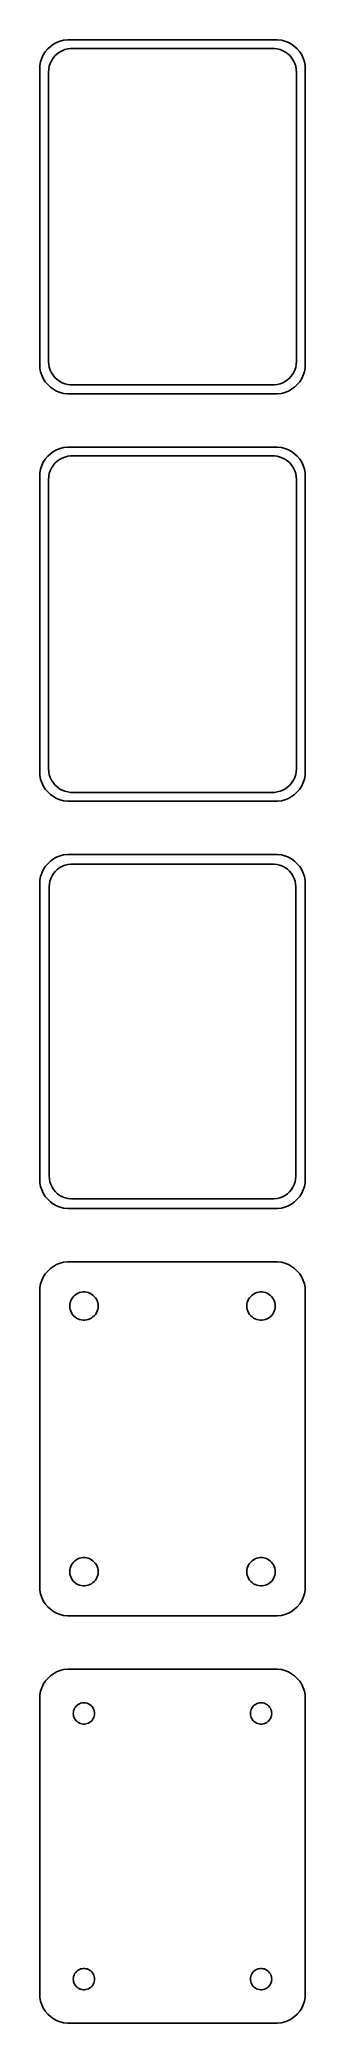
# Model space of a CAD drawing. Header units: metres. Extents: x -22 to 22, y 246 to 582.
import ezdxf

# ---------------------------------------------------------------- set-up
doc = ezdxf.new("R2010")
doc.units = ezdxf.units.M

msp = doc.modelspace()

# ---------------------------------------------------------------- linework, layer by layer
for p, q in [((-19.6289, 581.524), (-20.1791, 581.222)), ((-19.0451, 581.755), (-19.6289, 581.524)), ((-18.4369, 581.911), (-19.0451, 581.755)), ((-17.8139, 581.99), (-18.4369, 581.911)), ((17.8139, 581.99), (-17.8139, 581.99)), ((18.4369, 581.911), (17.8139, 581.99)), ((19.0451, 581.755), (18.4369, 581.911)), ((19.6289, 581.524), (19.0451, 581.755)), ((20.1791, 581.222), (19.6289, 581.524)), ((-22.3429, 578.243), (-22.4606, 577.627)), ((-22.1489, 578.841), (-22.3429, 578.243)), ((-21.8815, 579.409), (-22.1489, 578.841)), ((-21.5451, 579.939), (-21.8815, 579.409)), ((-21.1448, 580.423), (-21.5451, 579.939)), ((-20.6871, 580.853), (-21.1448, 580.423)), ((-20.8743, 577.495), (-20.7191, 577.972)), ((-20.7191, 577.972), (-20.5052, 578.427)), ((-20.1791, 581.222), (-20.6871, 580.853)), ((-20.5052, 578.427), (-20.2361, 578.851)), ((-20.2361, 578.851), (-19.9159, 579.238)), ((-19.9159, 579.238), (-19.5497, 579.582)), ((-19.5497, 579.582), (-19.1433, 579.877)), ((-19.1433, 579.877), (-18.7031, 580.119)), ((-18.7031, 580.119), (-18.2361, 580.304)), ((-18.2361, 580.304), (-17.7495, 580.429)), ((-17.7495, 580.429), (-17.2512, 580.492)), ((-17.2512, 580.492), (17.2512, 580.492)), ((17.2512, 580.492), (17.7495, 580.429)), ((17.7495, 580.429), (18.2361, 580.304)), ((18.2361, 580.304), (18.7031, 580.119)), ((18.7031, 580.119), (19.1433, 579.877)), ((19.1433, 579.877), (19.5497, 579.582)), ((19.5497, 579.582), (19.9159, 579.238)), ((19.9159, 579.238), (20.2361, 578.851)), ((20.6871, 580.853), (20.1791, 581.222)), ((20.2361, 578.851), (20.5052, 578.427)), ((20.5052, 578.427), (20.7191, 577.972)), ((21.1448, 580.423), (20.6871, 580.853)), ((20.7191, 577.972), (20.8743, 577.495)), ((21.5451, 579.939), (21.1448, 580.423)), ((21.8815, 579.409), (21.5451, 579.939)), ((22.1489, 578.841), (21.8815, 579.409)), ((22.3429, 578.243), (22.1489, 578.841)), ((22.4606, 577.627), (22.3429, 578.243)), ((-22.4606, 577.627), (-22.5, 577)), ((-22.5, 577), (-22.5, 527)), ((-21, 576.5), (-20.9684, 577.001)), ((-21, 527.5), (-21, 576.5)), ((-20.9684, 577.001), (-20.8743, 577.495)), ((20.8743, 577.495), (20.9684, 577.001)), ((20.9684, 577.001), (21, 576.5)), ((21, 576.5), (21, 527.5)), ((22.5, 577), (22.4606, 577.627)), ((22.5, 527), (22.5, 577)), ((-20.9684, 526.999), (-21, 527.5)), ((21, 527.5), (20.9684, 526.999)), ((-22.5, 527), (-22.4606, 526.373)), ((-22.4606, 526.373), (-22.3429, 525.757)), ((-22.3429, 525.757), (-22.1489, 525.159)), ((-22.1489, 525.159), (-21.8815, 524.591)), ((-21.8815, 524.591), (-21.5451, 524.061)), ((-20.8743, 526.505), (-20.9684, 526.999)), ((-20.7191, 526.028), (-20.8743, 526.505)), ((-20.5052, 525.573), (-20.7191, 526.028)), ((-20.2361, 525.149), (-20.5052, 525.573)), ((-19.9159, 524.762), (-20.2361, 525.149)), ((-19.5497, 524.418), (-19.9159, 524.762)), ((-19.1433, 524.123), (-19.5497, 524.418)), ((19.5497, 524.418), (19.1433, 524.123)), ((19.9159, 524.762), (19.5497, 524.418)), ((20.2361, 525.149), (19.9159, 524.762)), ((20.5052, 525.573), (20.2361, 525.149)), ((20.7191, 526.028), (20.5052, 525.573)), ((20.8743, 526.505), (20.7191, 526.028)), ((20.9684, 526.999), (20.8743, 526.505)), ((21.5451, 524.061), (21.8815, 524.591)), ((21.8815, 524.591), (22.1489, 525.159)), ((22.1489, 525.159), (22.3429, 525.757)), ((22.3429, 525.757), (22.4606, 526.373)), ((22.4606, 526.373), (22.5, 527)), ((-21.5451, 524.061), (-21.1448, 523.577)), ((-21.1448, 523.577), (-20.6871, 523.147)), ((-20.6871, 523.147), (-20.1791, 522.778)), ((-20.1791, 522.778), (-19.6289, 522.476)), ((-19.6289, 522.476), (-19.0451, 522.245)), ((-18.7031, 523.881), (-19.1433, 524.123)), ((-19.0451, 522.245), (-18.4369, 522.089)), ((-18.2361, 523.696), (-18.7031, 523.881)), ((-18.4369, 522.089), (-17.8139, 522.01)), ((-17.7495, 523.571), (-18.2361, 523.696)), ((-17.8139, 522.01), (17.8139, 522.01)), ((-17.2512, 523.508), (-17.7495, 523.571)), ((17.2512, 523.508), (-17.2512, 523.508)), ((17.7495, 523.571), (17.2512, 523.508)), ((18.2361, 523.696), (17.7495, 523.571)), ((17.8139, 522.01), (18.4369, 522.089)), ((18.7031, 523.881), (18.2361, 523.696)), ((18.4369, 522.089), (19.0451, 522.245)), ((19.1433, 524.123), (18.7031, 523.881)), ((19.0451, 522.245), (19.6289, 522.476)), ((19.6289, 522.476), (20.1791, 522.778)), ((20.1791, 522.778), (20.6871, 523.147)), ((20.6871, 523.147), (21.1448, 523.577)), ((21.1448, 523.577), (21.5451, 524.061)), ((-21.5451, 510.939), (-21.8815, 510.409)), ((-21.1448, 511.423), (-21.5451, 510.939)), ((-20.6871, 511.853), (-21.1448, 511.423)), ((-20.1791, 512.222), (-20.6871, 511.853)), ((-19.6289, 512.524), (-20.1791, 512.222)), ((-19.0451, 512.755), (-19.6289, 512.524)), ((-19.5497, 510.582), (-19.1433, 510.877)), ((-19.1433, 510.877), (-18.7031, 511.119)), ((-18.4369, 512.911), (-19.0451, 512.755)), ((-18.7031, 511.119), (-18.2361, 511.304)), ((-17.8139, 512.99), (-18.4369, 512.911)), ((-18.2361, 511.304), (-17.7495, 511.429)), ((17.8139, 512.99), (-17.8139, 512.99)), ((-17.7495, 511.429), (-17.2512, 511.492)), ((-17.2512, 511.492), (17.2512, 511.492)), ((17.2512, 511.492), (17.7495, 511.429)), ((17.7495, 511.429), (18.2361, 511.304)), ((18.4369, 512.911), (17.8139, 512.99)), ((18.2361, 511.304), (18.7031, 511.119)), ((19.0451, 512.755), (18.4369, 512.911)), ((18.7031, 511.119), (19.1433, 510.877)), ((19.6289, 512.524), (19.0451, 512.755)), ((19.1433, 510.877), (19.5497, 510.582)), ((20.1791, 512.222), (19.6289, 512.524)), ((20.6871, 511.853), (20.1791, 512.222)), ((21.1448, 511.423), (20.6871, 511.853)), ((21.5451, 510.939), (21.1448, 511.423)), ((21.8815, 510.409), (21.5451, 510.939)), ((-22.4606, 508.627), (-22.5, 508)), ((-22.5, 508), (-22.5, 458)), ((-22.3429, 509.243), (-22.4606, 508.627)), ((-22.1489, 509.841), (-22.3429, 509.243)), ((-21.8815, 510.409), (-22.1489, 509.841)), ((-21, 507.5), (-20.9684, 508.001)), ((-21, 458.5), (-21, 507.5)), ((-20.9684, 508.001), (-20.8743, 508.495)), ((-20.8743, 508.495), (-20.7191, 508.972)), ((-20.7191, 508.972), (-20.5052, 509.427)), ((-20.5052, 509.427), (-20.2361, 509.851)), ((-20.2361, 509.851), (-19.9159, 510.238)), ((-19.9159, 510.238), (-19.5497, 510.582)), ((19.5497, 510.582), (19.9159, 510.238)), ((19.9159, 510.238), (20.2361, 509.851)), ((20.2361, 509.851), (20.5052, 509.427)), ((20.5052, 509.427), (20.7191, 508.972)), ((20.7191, 508.972), (20.8743, 508.495)), ((20.8743, 508.495), (20.9684, 508.001)), ((20.9684, 508.001), (21, 507.5)), ((21, 507.5), (21, 458.5)), ((22.1489, 509.841), (21.8815, 510.409)), ((22.3429, 509.243), (22.1489, 509.841)), ((22.4606, 508.627), (22.3429, 509.243)), ((22.5, 508), (22.4606, 508.627)), ((22.5, 458), (22.5, 508)), ((-22.5, 458), (-22.4606, 457.373)), ((-22.4606, 457.373), (-22.3429, 456.757)), ((-20.9684, 457.999), (-21, 458.5)), ((-20.8743, 457.505), (-20.9684, 457.999)), ((-20.7191, 457.028), (-20.8743, 457.505)), ((-20.5052, 456.573), (-20.7191, 457.028)), ((20.7191, 457.028), (20.5052, 456.573)), ((20.8743, 457.505), (20.7191, 457.028)), ((20.9684, 457.999), (20.8743, 457.505)), ((21, 458.5), (20.9684, 457.999)), ((22.3429, 456.757), (22.4606, 457.373)), ((22.4606, 457.373), (22.5, 458)), ((-22.3429, 456.757), (-22.1489, 456.159)), ((-22.1489, 456.159), (-21.8815, 455.591)), ((-21.8815, 455.591), (-21.5451, 455.061)), ((-21.5451, 455.061), (-21.1448, 454.577)), ((-21.1448, 454.577), (-20.6871, 454.147)), ((-20.6871, 454.147), (-20.1791, 453.778)), ((-20.2361, 456.149), (-20.5052, 456.573)), ((-19.9159, 455.762), (-20.2361, 456.149)), ((-20.1791, 453.778), (-19.6289, 453.476)), ((-19.5497, 455.418), (-19.9159, 455.762)), ((-19.1433, 455.123), (-19.5497, 455.418)), ((-18.7031, 454.881), (-19.1433, 455.123)), ((-18.2361, 454.696), (-18.7031, 454.881)), ((-17.7495, 454.571), (-18.2361, 454.696)), ((-17.2512, 454.508), (-17.7495, 454.571)), ((17.2512, 454.508), (-17.2512, 454.508)), ((17.7495, 454.571), (17.2512, 454.508)), ((18.2361, 454.696), (17.7495, 454.571)), ((18.7031, 454.881), (18.2361, 454.696)), ((19.1433, 455.123), (18.7031, 454.881)), ((19.5497, 455.418), (19.1433, 455.123)), ((19.9159, 455.762), (19.5497, 455.418)), ((19.6289, 453.476), (20.1791, 453.778)), ((20.2361, 456.149), (19.9159, 455.762)), ((20.1791, 453.778), (20.6871, 454.147)), ((20.5052, 456.573), (20.2361, 456.149)), ((20.6871, 454.147), (21.1448, 454.577)), ((21.1448, 454.577), (21.5451, 455.061)), ((21.5451, 455.061), (21.8815, 455.591)), ((21.8815, 455.591), (22.1489, 456.159)), ((22.1489, 456.159), (22.3429, 456.757)), ((-19.6289, 453.476), (-19.0451, 453.245)), ((-19.0451, 453.245), (-18.4369, 453.089)), ((-18.4369, 453.089), (-17.8139, 453.01)), ((-17.8139, 453.01), (17.8139, 453.01)), ((17.8139, 453.01), (18.4369, 453.089)), ((18.4369, 453.089), (19.0451, 453.245)), ((19.0451, 453.245), (19.6289, 453.476)), ((-19.6289, 443.524), (-20.1791, 443.222)), ((-19.0451, 443.755), (-19.6289, 443.524)), ((-18.4369, 443.911), (-19.0451, 443.755)), ((-17.8139, 443.99), (-18.4369, 443.911)), ((17.8139, 443.99), (-17.8139, 443.99)), ((18.4369, 443.911), (17.8139, 443.99)), ((19.0451, 443.755), (18.4369, 443.911)), ((19.6289, 443.524), (19.0451, 443.755)), ((20.1791, 443.222), (19.6289, 443.524)), ((-22.3429, 440.243), (-22.4606, 439.627)), ((-22.1489, 440.841), (-22.3429, 440.243)), ((-21.8815, 441.409), (-22.1489, 440.841)), ((-21.5451, 441.939), (-21.8815, 441.409)), ((-21.1448, 442.423), (-21.5451, 441.939)), ((-20.6871, 442.853), (-21.1448, 442.423)), ((-20.1791, 443.222), (-20.6871, 442.853)), ((-20.6007, 439.926), (-20.3936, 440.366)), ((-20.3936, 440.366), (-20.133, 440.776)), ((-20.133, 440.776), (-19.823, 441.151)), ((-19.823, 441.151), (-19.4685, 441.484)), ((-19.4685, 441.484), (-19.0751, 441.77)), ((-19.0751, 441.77), (-18.6489, 442.004)), ((-18.6489, 442.004), (-18.1967, 442.183)), ((-18.1967, 442.183), (-17.7256, 442.304)), ((-17.7256, 442.304), (-17.2432, 442.365)), ((-17.2432, 442.365), (17.2432, 442.365)), ((17.2432, 442.365), (17.7256, 442.304)), ((17.7256, 442.304), (18.1967, 442.183)), ((18.1967, 442.183), (18.6489, 442.004)), ((18.6489, 442.004), (19.0751, 441.77)), ((19.0751, 441.77), (19.4685, 441.484)), ((19.4685, 441.484), (19.823, 441.151)), ((19.823, 441.151), (20.133, 440.776)), ((20.133, 440.776), (20.3936, 440.366)), ((20.6871, 442.853), (20.1791, 443.222)), ((20.3936, 440.366), (20.6007, 439.926)), ((21.1448, 442.423), (20.6871, 442.853)), ((21.5451, 441.939), (21.1448, 442.423)), ((21.8815, 441.409), (21.5451, 441.939)), ((22.1489, 440.841), (21.8815, 441.409)), ((22.3429, 440.243), (22.1489, 440.841)), ((22.4606, 439.627), (22.3429, 440.243)), ((-22.4606, 439.627), (-22.5, 439)), ((-22.5, 439), (-22.5, 389)), ((-20.8726, 438.5), (-20.8421, 438.985)), ((-20.8726, 389.5), (-20.8726, 438.5)), ((-20.8421, 438.985), (-20.751, 439.463)), ((-20.751, 439.463), (-20.6007, 439.926)), ((20.6007, 439.926), (20.751, 439.463)), ((20.751, 439.463), (20.8421, 438.985)), ((20.8421, 438.985), (20.8726, 438.5)), ((20.8726, 438.5), (20.8726, 389.5)), ((22.5, 439), (22.4606, 439.627)), ((22.5, 389), (22.5, 439)), ((-22.5, 389), (-22.4606, 388.373)), ((-22.4606, 388.373), (-22.3429, 387.757)), ((-22.3429, 387.757), (-22.1489, 387.159)), ((-22.1489, 387.159), (-21.8815, 386.591)), ((-21.8815, 386.591), (-21.5451, 386.061)), ((-20.8421, 389.015), (-20.8726, 389.5)), ((-20.751, 388.537), (-20.8421, 389.015)), ((-20.6007, 388.074), (-20.751, 388.537)), ((-20.3936, 387.634), (-20.6007, 388.074)), ((-20.133, 387.224), (-20.3936, 387.634)), ((-19.823, 386.849), (-20.133, 387.224)), ((-19.4685, 386.516), (-19.823, 386.849)), ((-19.0751, 386.23), (-19.4685, 386.516)), ((19.4685, 386.516), (19.0751, 386.23)), ((19.823, 386.849), (19.4685, 386.516)), ((20.133, 387.224), (19.823, 386.849)), ((20.3936, 387.634), (20.133, 387.224)), ((20.6007, 388.074), (20.3936, 387.634)), ((20.751, 388.537), (20.6007, 388.074)), ((20.8421, 389.015), (20.751, 388.537)), ((20.8726, 389.5), (20.8421, 389.015)), ((21.5451, 386.061), (21.8815, 386.591)), ((21.8815, 386.591), (22.1489, 387.159)), ((22.1489, 387.159), (22.3429, 387.757)), ((22.3429, 387.757), (22.4606, 388.373)), ((22.4606, 388.373), (22.5, 389)), ((-21.5451, 386.061), (-21.1448, 385.577)), ((-21.1448, 385.577), (-20.6871, 385.147)), ((-20.6871, 385.147), (-20.1791, 384.778)), ((-20.1791, 384.778), (-19.6289, 384.476)), ((-19.6289, 384.476), (-19.0451, 384.245)), ((-18.6489, 385.996), (-19.0751, 386.23)), ((-19.0451, 384.245), (-18.4369, 384.089)), ((-18.1967, 385.817), (-18.6489, 385.996)), ((-18.4369, 384.089), (-17.8139, 384.01)), ((-17.7256, 385.696), (-18.1967, 385.817)), ((-17.8139, 384.01), (17.8139, 384.01)), ((-17.2432, 385.635), (-17.7256, 385.696)), ((17.2432, 385.635), (-17.2432, 385.635)), ((17.7256, 385.696), (17.2432, 385.635)), ((18.1967, 385.817), (17.7256, 385.696)), ((17.8139, 384.01), (18.4369, 384.089)), ((18.6489, 385.996), (18.1967, 385.817)), ((18.4369, 384.089), (19.0451, 384.245)), ((19.0751, 386.23), (18.6489, 385.996)), ((19.0451, 384.245), (19.6289, 384.476)), ((19.6289, 384.476), (20.1791, 384.778)), ((20.1791, 384.778), (20.6871, 385.147)), ((20.6871, 385.147), (21.1448, 385.577)), ((21.1448, 385.577), (21.5451, 386.061)), ((-21.5451, 372.939), (-21.8815, 372.409)), ((-21.1448, 373.423), (-21.5451, 372.939)), ((-20.6871, 373.853), (-21.1448, 373.423)), ((-20.1791, 374.222), (-20.6871, 373.853)), ((-19.6289, 374.524), (-20.1791, 374.222)), ((-19.0451, 374.755), (-19.6289, 374.524)), ((-18.4369, 374.911), (-19.0451, 374.755)), ((-17.8139, 374.99), (-18.4369, 374.911)), ((17.8139, 374.99), (-17.8139, 374.99)), ((18.4369, 374.911), (17.8139, 374.99)), ((19.0451, 374.755), (18.4369, 374.911)), ((19.6289, 374.524), (19.0451, 374.755)), ((20.1791, 374.222), (19.6289, 374.524)), ((20.6871, 373.853), (20.1791, 374.222)), ((21.1448, 373.423), (20.6871, 373.853)), ((21.5451, 372.939), (21.1448, 373.423)), ((21.8815, 372.409), (21.5451, 372.939)), ((-22.4606, 370.627), (-22.5, 370)), ((-22.5, 370), (-22.5, 320)), ((-22.3429, 371.243), (-22.4606, 370.627)), ((-22.1489, 371.841), (-22.3429, 371.243)), ((-21.8815, 372.409), (-22.1489, 371.841)), ((-16.286, 369.526), (-16.0219, 369.672)), ((-16.0219, 369.672), (-15.7416, 369.783)), ((-15.7416, 369.783), (-15.4497, 369.857)), ((-15.4497, 369.857), (-15.1507, 369.895)), ((-15.1507, 369.895), (-14.8493, 369.895)), ((-14.8493, 369.895), (-14.5503, 369.857)), ((-14.5503, 369.857), (-14.2583, 369.783)), ((-14.2583, 369.783), (-13.9781, 369.672)), ((-13.9781, 369.672), (-13.714, 369.526)), ((13.714, 369.526), (13.9781, 369.672)), ((13.9781, 369.672), (14.2583, 369.783)), ((14.2583, 369.783), (14.5503, 369.857)), ((14.5503, 369.857), (14.8493, 369.895)), ((14.8493, 369.895), (15.1507, 369.895)), ((15.1507, 369.895), (15.4497, 369.857)), ((15.4497, 369.857), (15.7416, 369.783)), ((15.7416, 369.783), (16.0219, 369.672)), ((16.0219, 369.672), (16.286, 369.526)), ((22.1489, 371.841), (21.8815, 372.409)), ((22.3429, 371.243), (22.1489, 371.841)), ((22.4606, 370.627), (22.3429, 371.243)), ((22.5, 370), (22.4606, 370.627)), ((22.5, 320), (22.5, 370)), ((-17.4, 367.5), (-17.3811, 367.801)), ((-17.3811, 367.199), (-17.4, 367.5)), ((-17.3811, 367.801), (-17.3246, 368.097)), ((-17.3246, 366.903), (-17.3811, 367.199)), ((-17.3246, 368.097), (-17.2315, 368.383)), ((-17.2315, 366.617), (-17.3246, 366.903)), ((-17.2315, 368.383), (-17.1031, 368.656)), ((-17.1031, 366.344), (-17.2315, 366.617)), ((-17.1031, 368.656), (-16.9416, 368.911)), ((-16.9416, 366.089), (-17.1031, 366.344)), ((-16.9416, 368.911), (-16.7495, 369.143)), ((-16.7495, 369.143), (-16.5298, 369.349)), ((-16.5298, 369.349), (-16.286, 369.526)), ((-13.714, 369.526), (-13.4702, 369.349)), ((-13.4702, 369.349), (-13.2505, 369.143)), ((-13.2505, 369.143), (-13.0583, 368.911)), ((-13.0583, 368.911), (-12.8969, 368.656)), ((-12.8969, 366.344), (-13.0583, 366.089)), ((-12.8969, 368.656), (-12.7685, 368.383)), ((-12.7685, 366.617), (-12.8969, 366.344)), ((-12.7685, 368.383), (-12.6754, 368.097)), ((-12.6754, 366.903), (-12.7685, 366.617)), ((-12.6754, 368.097), (-12.6189, 367.801)), ((-12.6189, 367.199), (-12.6754, 366.903)), ((-12.6189, 367.801), (-12.6, 367.5)), ((-12.6, 367.5), (-12.6189, 367.199)), ((12.6, 367.5), (12.6189, 367.801)), ((12.6189, 367.199), (12.6, 367.5)), ((12.6189, 367.801), (12.6754, 368.097)), ((12.6754, 366.903), (12.6189, 367.199)), ((12.6754, 368.097), (12.7685, 368.383)), ((12.7685, 366.617), (12.6754, 366.903)), ((12.7685, 368.383), (12.8969, 368.656)), ((12.8969, 366.344), (12.7685, 366.617)), ((12.8969, 368.656), (13.0583, 368.911)), ((13.0583, 366.089), (12.8969, 366.344)), ((13.0583, 368.911), (13.2505, 369.143)), ((13.2505, 369.143), (13.4702, 369.349)), ((13.4702, 369.349), (13.714, 369.526)), ((16.286, 369.526), (16.5298, 369.349)), ((16.5298, 369.349), (16.7495, 369.143)), ((16.7495, 369.143), (16.9416, 368.911)), ((16.9416, 368.911), (17.1031, 368.656)), ((17.1031, 366.344), (16.9416, 366.089)), ((17.1031, 368.656), (17.2315, 368.383)), ((17.2315, 366.617), (17.1031, 366.344)), ((17.2315, 368.383), (17.3246, 368.097)), ((17.3246, 366.903), (17.2315, 366.617)), ((17.3246, 368.097), (17.3811, 367.801)), ((17.3811, 367.199), (17.3246, 366.903)), ((17.3811, 367.801), (17.4, 367.5)), ((17.4, 367.5), (17.3811, 367.199)), ((-16.7495, 365.857), (-16.9416, 366.089)), ((-16.5298, 365.651), (-16.7495, 365.857)), ((-16.286, 365.474), (-16.5298, 365.651)), ((-16.0219, 365.328), (-16.286, 365.474)), ((-15.7416, 365.217), (-16.0219, 365.328)), ((-15.4497, 365.143), (-15.7416, 365.217)), ((-15.1507, 365.105), (-15.4497, 365.143)), ((-14.8493, 365.105), (-15.1507, 365.105)), ((-14.5503, 365.143), (-14.8493, 365.105)), ((-14.2583, 365.217), (-14.5503, 365.143)), ((-13.9781, 365.328), (-14.2583, 365.217)), ((-13.714, 365.474), (-13.9781, 365.328)), ((-13.4702, 365.651), (-13.714, 365.474)), ((-13.2505, 365.857), (-13.4702, 365.651)), ((-13.0583, 366.089), (-13.2505, 365.857)), ((13.2505, 365.857), (13.0583, 366.089)), ((13.4702, 365.651), (13.2505, 365.857)), ((13.714, 365.474), (13.4702, 365.651)), ((13.9781, 365.328), (13.714, 365.474)), ((14.2583, 365.217), (13.9781, 365.328)), ((14.5503, 365.143), (14.2583, 365.217)), ((14.8493, 365.105), (14.5503, 365.143)), ((15.1507, 365.105), (14.8493, 365.105)), ((15.4497, 365.143), (15.1507, 365.105)), ((15.7416, 365.217), (15.4497, 365.143)), ((16.0219, 365.328), (15.7416, 365.217)), ((16.286, 365.474), (16.0219, 365.328)), ((16.5298, 365.651), (16.286, 365.474)), ((16.7495, 365.857), (16.5298, 365.651)), ((16.9416, 366.089), (16.7495, 365.857)), ((-17.4, 322.5), (-17.3811, 322.801)), ((-17.3811, 322.801), (-17.3246, 323.097)), ((-17.3246, 323.097), (-17.2315, 323.383)), ((-17.2315, 323.383), (-17.1031, 323.656)), ((-17.1031, 323.656), (-16.9416, 323.911)), ((-16.9416, 323.911), (-16.7495, 324.143)), ((-16.7495, 324.143), (-16.5298, 324.349)), ((-16.5298, 324.349), (-16.286, 324.526)), ((-16.286, 324.526), (-16.0219, 324.672)), ((-16.0219, 324.672), (-15.7416, 324.783)), ((-15.7416, 324.783), (-15.4497, 324.857)), ((-15.4497, 324.857), (-15.1507, 324.895)), ((-15.1507, 324.895), (-14.8493, 324.895)), ((-14.8493, 324.895), (-14.5503, 324.857)), ((-14.5503, 324.857), (-14.2583, 324.783)), ((-14.2583, 324.783), (-13.9781, 324.672)), ((-13.9781, 324.672), (-13.714, 324.526)), ((-13.714, 324.526), (-13.4702, 324.349)), ((-13.4702, 324.349), (-13.2505, 324.143)), ((-13.2505, 324.143), (-13.0583, 323.911)), ((-13.0583, 323.911), (-12.8969, 323.656)), ((-12.8969, 323.656), (-12.7685, 323.383)), ((-12.7685, 323.383), (-12.6754, 323.097)), ((-12.6754, 323.097), (-12.6189, 322.801)), ((-12.6189, 322.801), (-12.6, 322.5)), ((12.6, 322.5), (12.6189, 322.801)), ((12.6189, 322.801), (12.6754, 323.097)), ((12.6754, 323.097), (12.7685, 323.383)), ((12.7685, 323.383), (12.8969, 323.656)), ((12.8969, 323.656), (13.0583, 323.911)), ((13.0583, 323.911), (13.2505, 324.143)), ((13.2505, 324.143), (13.4702, 324.349)), ((13.4702, 324.349), (13.714, 324.526)), ((13.714, 324.526), (13.9781, 324.672)), ((13.9781, 324.672), (14.2583, 324.783)), ((14.2583, 324.783), (14.5503, 324.857)), ((14.5503, 324.857), (14.8493, 324.895)), ((14.8493, 324.895), (15.1507, 324.895)), ((15.1507, 324.895), (15.4497, 324.857)), ((15.4497, 324.857), (15.7416, 324.783)), ((15.7416, 324.783), (16.0219, 324.672)), ((16.0219, 324.672), (16.286, 324.526)), ((16.286, 324.526), (16.5298, 324.349)), ((16.5298, 324.349), (16.7495, 324.143)), ((16.7495, 324.143), (16.9416, 323.911)), ((16.9416, 323.911), (17.1031, 323.656)), ((17.1031, 323.656), (17.2315, 323.383)), ((17.2315, 323.383), (17.3246, 323.097)), ((17.3246, 323.097), (17.3811, 322.801)), ((17.3811, 322.801), (17.4, 322.5)), ((-22.5, 320), (-22.4606, 319.373)), ((-22.4606, 319.373), (-22.3429, 318.757)), ((-17.3811, 322.199), (-17.4, 322.5)), ((-17.3246, 321.903), (-17.3811, 322.199)), ((-17.2315, 321.617), (-17.3246, 321.903)), ((-17.1031, 321.344), (-17.2315, 321.617)), ((-16.9416, 321.089), (-17.1031, 321.344)), ((-16.7495, 320.857), (-16.9416, 321.089)), ((-16.5298, 320.651), (-16.7495, 320.857)), ((-16.286, 320.474), (-16.5298, 320.651)), ((-16.0219, 320.328), (-16.286, 320.474)), ((-15.7416, 320.217), (-16.0219, 320.328)), ((-15.4497, 320.143), (-15.7416, 320.217)), ((-15.1507, 320.105), (-15.4497, 320.143)), ((-14.8493, 320.105), (-15.1507, 320.105)), ((-14.5503, 320.143), (-14.8493, 320.105)), ((-14.2583, 320.217), (-14.5503, 320.143)), ((-13.9781, 320.328), (-14.2583, 320.217)), ((-13.714, 320.474), (-13.9781, 320.328)), ((-13.4702, 320.651), (-13.714, 320.474)), ((-13.2505, 320.857), (-13.4702, 320.651)), ((-13.0583, 321.089), (-13.2505, 320.857)), ((-12.8969, 321.344), (-13.0583, 321.089)), ((-12.7685, 321.617), (-12.8969, 321.344)), ((-12.6754, 321.903), (-12.7685, 321.617)), ((-12.6189, 322.199), (-12.6754, 321.903)), ((-12.6, 322.5), (-12.6189, 322.199)), ((12.6189, 322.199), (12.6, 322.5)), ((12.6754, 321.903), (12.6189, 322.199)), ((12.7685, 321.617), (12.6754, 321.903)), ((12.8969, 321.344), (12.7685, 321.617)), ((13.0583, 321.089), (12.8969, 321.344)), ((13.2505, 320.857), (13.0583, 321.089)), ((13.4702, 320.651), (13.2505, 320.857)), ((13.714, 320.474), (13.4702, 320.651)), ((13.9781, 320.328), (13.714, 320.474)), ((14.2583, 320.217), (13.9781, 320.328)), ((14.5503, 320.143), (14.2583, 320.217)), ((14.8493, 320.105), (14.5503, 320.143)), ((15.1507, 320.105), (14.8493, 320.105)), ((15.4497, 320.143), (15.1507, 320.105)), ((15.7416, 320.217), (15.4497, 320.143)), ((16.0219, 320.328), (15.7416, 320.217)), ((16.286, 320.474), (16.0219, 320.328)), ((16.5298, 320.651), (16.286, 320.474)), ((16.7495, 320.857), (16.5298, 320.651)), ((16.9416, 321.089), (16.7495, 320.857)), ((17.1031, 321.344), (16.9416, 321.089)), ((17.2315, 321.617), (17.1031, 321.344)), ((17.3246, 321.903), (17.2315, 321.617)), ((17.3811, 322.199), (17.3246, 321.903)), ((17.4, 322.5), (17.3811, 322.199)), ((22.3429, 318.757), (22.4606, 319.373)), ((22.4606, 319.373), (22.5, 320)), ((-22.3429, 318.757), (-22.1489, 318.159)), ((-22.1489, 318.159), (-21.8815, 317.591)), ((-21.8815, 317.591), (-21.5451, 317.061)), ((-21.5451, 317.061), (-21.1448, 316.577)), ((-21.1448, 316.577), (-20.6871, 316.147)), ((-20.6871, 316.147), (-20.1791, 315.778)), ((20.1791, 315.778), (20.6871, 316.147)), ((20.6871, 316.147), (21.1448, 316.577)), ((21.1448, 316.577), (21.5451, 317.061)), ((21.5451, 317.061), (21.8815, 317.591)), ((21.8815, 317.591), (22.1489, 318.159)), ((22.1489, 318.159), (22.3429, 318.757)), ((-20.1791, 315.778), (-19.6289, 315.476)), ((-19.6289, 315.476), (-19.0451, 315.245)), ((-19.0451, 315.245), (-18.4369, 315.089)), ((-18.4369, 315.089), (-17.8139, 315.01)), ((-17.8139, 315.01), (17.8139, 315.01)), ((17.8139, 315.01), (18.4369, 315.089)), ((18.4369, 315.089), (19.0451, 315.245)), ((19.0451, 315.245), (19.6289, 315.476)), ((19.6289, 315.476), (20.1791, 315.778)), ((-19.0451, 305.755), (-19.6289, 305.524)), ((-18.4369, 305.911), (-19.0451, 305.755)), ((-17.8139, 305.99), (-18.4369, 305.911)), ((17.8139, 305.99), (-17.8139, 305.99)), ((18.4369, 305.911), (17.8139, 305.99)), ((19.0451, 305.755), (18.4369, 305.911)), ((19.6289, 305.524), (19.0451, 305.755)), ((-22.1489, 302.841), (-22.3429, 302.243)), ((-21.8815, 303.409), (-22.1489, 302.841)), ((-21.5451, 303.939), (-21.8815, 303.409)), ((-21.1448, 304.423), (-21.5451, 303.939)), ((-20.6871, 304.853), (-21.1448, 304.423)), ((-20.1791, 305.222), (-20.6871, 304.853)), ((-19.6289, 305.524), (-20.1791, 305.222)), ((20.1791, 305.222), (19.6289, 305.524)), ((20.6871, 304.853), (20.1791, 305.222)), ((21.1448, 304.423), (20.6871, 304.853)), ((21.5451, 303.939), (21.1448, 304.423)), ((21.8815, 303.409), (21.5451, 303.939)), ((22.1489, 302.841), (21.8815, 303.409)), ((22.3429, 302.243), (22.1489, 302.841)), ((-22.4606, 301.627), (-22.5, 301)), ((-22.5, 301), (-22.5, 251)), ((-22.3429, 302.243), (-22.4606, 301.627)), ((-16.7434, 298.948), (-16.6736, 299.163)), ((-16.6736, 299.163), (-16.5773, 299.367)), ((-16.5773, 299.367), (-16.4562, 299.558)), ((-16.4562, 299.558), (-16.3121, 299.732)), ((-16.3121, 299.732), (-16.1474, 299.887)), ((-16.1474, 299.887), (-15.9645, 300.02)), ((-15.9645, 300.02), (-15.7664, 300.129)), ((-15.7664, 300.129), (-15.5562, 300.212)), ((-15.5562, 300.212), (-15.3373, 300.268)), ((-15.3373, 300.268), (-15.113, 300.296)), ((-15.113, 300.296), (-14.887, 300.296)), ((-14.887, 300.296), (-14.6627, 300.268)), ((-14.6627, 300.268), (-14.4438, 300.212)), ((-14.4438, 300.212), (-14.2336, 300.129)), ((-14.2336, 300.129), (-14.0355, 300.02)), ((-14.0355, 300.02), (-13.8526, 299.887)), ((-13.8526, 299.887), (-13.6879, 299.732)), ((-13.6879, 299.732), (-13.5438, 299.558)), ((-13.5438, 299.558), (-13.4226, 299.367)), ((-13.4226, 299.367), (-13.3264, 299.163)), ((-13.3264, 299.163), (-13.2565, 298.948)), ((13.2565, 298.948), (13.3264, 299.163)), ((13.3264, 299.163), (13.4226, 299.367)), ((13.4226, 299.367), (13.5438, 299.558)), ((13.5438, 299.558), (13.6879, 299.732)), ((13.6879, 299.732), (13.8526, 299.887)), ((13.8526, 299.887), (14.0355, 300.02)), ((14.0355, 300.02), (14.2336, 300.129)), ((14.2336, 300.129), (14.4438, 300.212)), ((14.4438, 300.212), (14.6627, 300.268)), ((14.6627, 300.268), (14.887, 300.296)), ((14.887, 300.296), (15.113, 300.296)), ((15.113, 300.296), (15.3373, 300.268)), ((15.3373, 300.268), (15.5562, 300.212)), ((15.5562, 300.212), (15.7664, 300.129)), ((15.7664, 300.129), (15.9645, 300.02)), ((15.9645, 300.02), (16.1474, 299.887)), ((16.1474, 299.887), (16.3121, 299.732)), ((16.3121, 299.732), (16.4562, 299.558)), ((16.4562, 299.558), (16.5773, 299.367)), ((16.5773, 299.367), (16.6736, 299.163)), ((16.6736, 299.163), (16.7434, 298.948)), ((22.4606, 301.627), (22.3429, 302.243)), ((22.5, 301), (22.4606, 301.627)), ((22.5, 251), (22.5, 301)), ((-16.8, 298.5), (-16.7858, 298.726)), ((-16.7858, 298.274), (-16.8, 298.5)), ((-16.7858, 298.726), (-16.7434, 298.948)), ((-16.7434, 298.052), (-16.7858, 298.274)), ((-16.6736, 297.837), (-16.7434, 298.052)), ((-16.5773, 297.633), (-16.6736, 297.837)), ((-16.4562, 297.442), (-16.5773, 297.633)), ((-16.3121, 297.268), (-16.4562, 297.442)), ((-16.1474, 297.113), (-16.3121, 297.268)), ((-15.9645, 296.98), (-16.1474, 297.113)), ((-15.7664, 296.871), (-15.9645, 296.98)), ((-15.5562, 296.788), (-15.7664, 296.871)), ((-15.3373, 296.732), (-15.5562, 296.788)), ((-15.113, 296.704), (-15.3373, 296.732)), ((-14.887, 296.704), (-15.113, 296.704)), ((-14.6627, 296.732), (-14.887, 296.704)), ((-14.4438, 296.788), (-14.6627, 296.732)), ((-14.2336, 296.871), (-14.4438, 296.788)), ((-14.0355, 296.98), (-14.2336, 296.871)), ((-13.8526, 297.113), (-14.0355, 296.98)), ((-13.6879, 297.268), (-13.8526, 297.113)), ((-13.5438, 297.442), (-13.6879, 297.268)), ((-13.4226, 297.633), (-13.5438, 297.442)), ((-13.3264, 297.837), (-13.4226, 297.633)), ((-13.2565, 298.052), (-13.3264, 297.837)), ((-13.2565, 298.948), (-13.2142, 298.726)), ((-13.2142, 298.274), (-13.2565, 298.052)), ((-13.2142, 298.726), (-13.2, 298.5)), ((-13.2, 298.5), (-13.2142, 298.274)), ((13.2, 298.5), (13.2142, 298.726)), ((13.2142, 298.274), (13.2, 298.5)), ((13.2142, 298.726), (13.2565, 298.948)), ((13.2565, 298.052), (13.2142, 298.274)), ((13.3264, 297.837), (13.2565, 298.052)), ((13.4226, 297.633), (13.3264, 297.837)), ((13.5438, 297.442), (13.4226, 297.633)), ((13.6879, 297.268), (13.5438, 297.442)), ((13.8526, 297.113), (13.6879, 297.268)), ((14.0355, 296.98), (13.8526, 297.113)), ((14.2336, 296.871), (14.0355, 296.98)), ((14.4438, 296.788), (14.2336, 296.871)), ((14.6627, 296.732), (14.4438, 296.788)), ((14.887, 296.704), (14.6627, 296.732)), ((15.113, 296.704), (14.887, 296.704)), ((15.3373, 296.732), (15.113, 296.704)), ((15.5562, 296.788), (15.3373, 296.732)), ((15.7664, 296.871), (15.5562, 296.788)), ((15.9645, 296.98), (15.7664, 296.871)), ((16.1474, 297.113), (15.9645, 296.98)), ((16.3121, 297.268), (16.1474, 297.113)), ((16.4562, 297.442), (16.3121, 297.268)), ((16.5773, 297.633), (16.4562, 297.442)), ((16.6736, 297.837), (16.5773, 297.633)), ((16.7434, 298.052), (16.6736, 297.837)), ((16.7434, 298.948), (16.7858, 298.726)), ((16.7858, 298.274), (16.7434, 298.052)), ((16.7858, 298.726), (16.8, 298.5)), ((16.8, 298.5), (16.7858, 298.274)), ((-16.8, 253.5), (-16.7858, 253.726)), ((-16.7858, 253.274), (-16.8, 253.5)), ((-16.7858, 253.726), (-16.7434, 253.948)), ((-16.7434, 253.052), (-16.7858, 253.274)), ((-16.7434, 253.948), (-16.6736, 254.163)), ((-16.6736, 252.837), (-16.7434, 253.052)), ((-16.6736, 254.163), (-16.5773, 254.367)), ((-16.5773, 252.633), (-16.6736, 252.837)), ((-16.5773, 254.367), (-16.4562, 254.558)), ((-16.4562, 252.442), (-16.5773, 252.633)), ((-16.4562, 254.558), (-16.3121, 254.732)), ((-16.3121, 252.268), (-16.4562, 252.442)), ((-16.3121, 254.732), (-16.1474, 254.887)), ((-16.1474, 252.113), (-16.3121, 252.268)), ((-16.1474, 254.887), (-15.9645, 255.02)), ((-15.9645, 251.98), (-16.1474, 252.113)), ((-15.9645, 255.02), (-15.7664, 255.129)), ((-15.7664, 255.129), (-15.5562, 255.212)), ((-15.5562, 255.212), (-15.3373, 255.268)), ((-15.3373, 255.268), (-15.113, 255.296)), ((-15.113, 255.296), (-14.887, 255.296)), ((-14.887, 255.296), (-14.6627, 255.268)), ((-14.6627, 255.268), (-14.4438, 255.212)), ((-14.4438, 255.212), (-14.2336, 255.129)), ((-14.2336, 255.129), (-14.0355, 255.02)), ((-14.0355, 255.02), (-13.8526, 254.887)), ((-13.8526, 252.113), (-14.0355, 251.98)), ((-13.8526, 254.887), (-13.6879, 254.732)), ((-13.6879, 252.268), (-13.8526, 252.113)), ((-13.6879, 254.732), (-13.5438, 254.558)), ((-13.5438, 252.442), (-13.6879, 252.268)), ((-13.5438, 254.558), (-13.4226, 254.367)), ((-13.4226, 252.633), (-13.5438, 252.442)), ((-13.4226, 254.367), (-13.3264, 254.163)), ((-13.3264, 252.837), (-13.4226, 252.633)), ((-13.3264, 254.163), (-13.2565, 253.948)), ((-13.2565, 253.052), (-13.3264, 252.837)), ((-13.2565, 253.948), (-13.2142, 253.726)), ((-13.2142, 253.274), (-13.2565, 253.052)), ((-13.2142, 253.726), (-13.2, 253.5)), ((-13.2, 253.5), (-13.2142, 253.274)), ((13.2, 253.5), (13.2142, 253.726)), ((13.2142, 253.274), (13.2, 253.5)), ((13.2142, 253.726), (13.2565, 253.948)), ((13.2565, 253.052), (13.2142, 253.274)), ((13.2565, 253.948), (13.3264, 254.163)), ((13.3264, 252.837), (13.2565, 253.052)), ((13.3264, 254.163), (13.4226, 254.367)), ((13.4226, 252.633), (13.3264, 252.837)), ((13.4226, 254.367), (13.5438, 254.558)), ((13.5438, 252.442), (13.4226, 252.633)), ((13.5438, 254.558), (13.6879, 254.732)), ((13.6879, 252.268), (13.5438, 252.442)), ((13.6879, 254.732), (13.8526, 254.887)), ((13.8526, 252.113), (13.6879, 252.268)), ((13.8526, 254.887), (14.0355, 255.02)), ((14.0355, 251.98), (13.8526, 252.113)), ((14.0355, 255.02), (14.2336, 255.129)), ((14.2336, 255.129), (14.4438, 255.212)), ((14.4438, 255.212), (14.6627, 255.268)), ((14.6627, 255.268), (14.887, 255.296)), ((14.887, 255.296), (15.113, 255.296)), ((15.113, 255.296), (15.3373, 255.268)), ((15.3373, 255.268), (15.5562, 255.212)), ((15.5562, 255.212), (15.7664, 255.129)), ((15.7664, 255.129), (15.9645, 255.02)), ((15.9645, 255.02), (16.1474, 254.887)), ((16.1474, 252.113), (15.9645, 251.98)), ((16.1474, 254.887), (16.3121, 254.732)), ((16.3121, 252.268), (16.1474, 252.113)), ((16.3121, 254.732), (16.4562, 254.558)), ((16.4562, 252.442), (16.3121, 252.268)), ((16.4562, 254.558), (16.5773, 254.367)), ((16.5773, 252.633), (16.4562, 252.442)), ((16.5773, 254.367), (16.6736, 254.163)), ((16.6736, 252.837), (16.5773, 252.633)), ((16.6736, 254.163), (16.7434, 253.948)), ((16.7434, 253.052), (16.6736, 252.837)), ((16.7434, 253.948), (16.7858, 253.726)), ((16.7858, 253.274), (16.7434, 253.052)), ((16.7858, 253.726), (16.8, 253.5)), ((16.8, 253.5), (16.7858, 253.274)), ((-22.5, 251), (-22.4606, 250.373)), ((-22.4606, 250.373), (-22.3429, 249.757)), ((-22.3429, 249.757), (-22.1489, 249.159)), ((-22.1489, 249.159), (-21.8815, 248.591)), ((-15.7664, 251.871), (-15.9645, 251.98)), ((-15.5562, 251.788), (-15.7664, 251.871)), ((-15.3373, 251.732), (-15.5562, 251.788)), ((-15.113, 251.704), (-15.3373, 251.732)), ((-14.887, 251.704), (-15.113, 251.704)), ((-14.6627, 251.732), (-14.887, 251.704)), ((-14.4438, 251.788), (-14.6627, 251.732)), ((-14.2336, 251.871), (-14.4438, 251.788)), ((-14.0355, 251.98), (-14.2336, 251.871)), ((14.2336, 251.871), (14.0355, 251.98)), ((14.4438, 251.788), (14.2336, 251.871)), ((14.6627, 251.732), (14.4438, 251.788)), ((14.887, 251.704), (14.6627, 251.732)), ((15.113, 251.704), (14.887, 251.704)), ((15.3373, 251.732), (15.113, 251.704)), ((15.5562, 251.788), (15.3373, 251.732)), ((15.7664, 251.871), (15.5562, 251.788)), ((15.9645, 251.98), (15.7664, 251.871)), ((21.8815, 248.591), (22.1489, 249.159)), ((22.1489, 249.159), (22.3429, 249.757)), ((22.3429, 249.757), (22.4606, 250.373)), ((22.4606, 250.373), (22.5, 251)), ((-21.8815, 248.591), (-21.5451, 248.061)), ((-21.5451, 248.061), (-21.1448, 247.577)), ((-21.1448, 247.577), (-20.6871, 247.147)), ((-20.6871, 247.147), (-20.1791, 246.778)), ((-20.1791, 246.778), (-19.6289, 246.476)), ((-19.6289, 246.476), (-19.0451, 246.245)), ((-19.0451, 246.245), (-18.4369, 246.089)), ((-18.4369, 246.089), (-17.8139, 246.01)), ((-17.8139, 246.01), (17.8139, 246.01)), ((17.8139, 246.01), (18.4369, 246.089)), ((18.4369, 246.089), (19.0451, 246.245)), ((19.0451, 246.245), (19.6289, 246.476)), ((19.6289, 246.476), (20.1791, 246.778)), ((20.1791, 246.778), (20.6871, 247.147)), ((20.6871, 247.147), (21.1448, 247.577)), ((21.1448, 247.577), (21.5451, 248.061)), ((21.5451, 248.061), (21.8815, 248.591))]:
    msp.add_line(p, q)

doc.saveas('drawing.dxf')
